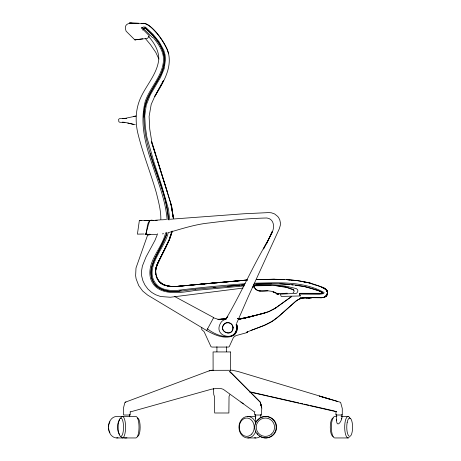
<?xml version="1.0" encoding="UTF-8"?>
<svg xmlns="http://www.w3.org/2000/svg" width="461" height="461" viewBox="0 0 461 461"><rect width="100%" height="100%" fill="white"/><g stroke="black" fill="none" stroke-linecap="round" stroke-linejoin="round"><path stroke-width="0.69" d="M230.454 370.506L230.488 351.939M300.439 297.299L300.434 297.599L318.712 297.743C322.02 297.915 326.855 297.576 327.46 293.45L326.74 295.34L327.264 293.617M302.577 297.616L321.87 297.679C325.178 297.766 328.486 294.786 327.396 291.34C323.864 285.566 315.278 286.079 309.959 282.962M130.169 414.848L130.215 412.209M201.762 327.512L201.762 329.621L204.09 331.661L210.988 346.707L211.991 347.07L228.362 347.07L229.221 346.707L233.502 337.325L235.923 335.637L246.779 332.658L247.321 331.747L247.038 332.093C257.543 327.454 269.259 324.901 278.023 317.018L294.844 302.036L298.843 299.235M335.862 414.848L336.04 411.379M326.117 296.118L327.212 294.389L327.287 293.173L327.189 294.446C328.935 290.718 324.867 288.021 321.813 287.134L325.627 289.203L325.46 288.932L327.287 291.369L325.31 288.828L326.814 290.442M155.72 273.811L155.703 269.898L156.314 266.844L155.449 271.748L156.314 266.844M327.61 292.464L326.74 295.34M261.272 414.848L261.802 408.221L260.148 402.05L229.659 371.284L230.379 372.914M255.584 423.596L255.429 423.982L255.429 414.848M143.838 117.048C143.365 100.821 153.945 87.953 161.045 74.296C164.093 67.56 165.453 60.016 163.667 52.744C160.393 42.81 153.087 34.915 145.405 28.109L143.867 28.133L142.829 30.19M156.55 266.176L157.253 264.182L155.806 268.994L155.449 272.088C156.388 277.096 158.417 282.605 163.534 284.725M151.358 268.458C149.998 274.75 151.974 281.602 156.561 286.137C167.389 295.075 182.763 290.401 195.28 289.306M143.901 234.004L137.413 234.142L139.343 220.646L141.158 220.531M341.664 414.652C343.848 418.473 336.57 430.211 336.513 419.614M166.894 232.24C163.851 248.179 147.082 262.004 151.997 279.13C155.685 290.286 169.003 292.631 179.237 291.231M166.836 232.874L166.427 234.943L154.147 260.286L151.45 267.801M165.614 232.776C162.232 248.272 146.788 261.07 150.413 277.839C155.853 297.063 180.136 292.862 195.101 290.43L244.134 285.912M141.948 27.464L141.763 28.3L141.919 27.453M255.475 418.323L255.613 417.689M255.429 423.947C255.452 419.579 262.119 419.216 260.713 414.854M155.806 268.994L157.823 263.104L168.905 240.849L172.103 231.07M155.772 269.161L157.299 264.141M169.867 238.562L172.155 231.209L169.763 237.743M156.527 266.239L168.818 240.365M327.212 294.389L327.546 293.432M155.853 268.751C160.053 255.722 168.922 244.658 172.137 231.22L168.576 241.166L157.489 263.513M236.81 322.988L248.208 296.792L279.383 228.593L280.403 224.997L280.432 222.894L279.787 219.914L278.772 217.863L277.752 216.463L274.623 213.95L271.391 212.798L268.642 212.596L243.621 213.789L170.305 219.229M149.739 234.764L147.699 234.874L135.989 268.014L135.632 275.73L136.104 278.778L138.703 285.584L142.662 291.012L147.658 295.098L206.655 330.52L213.668 317.571L174.633 296.504M157.633 233.773L154.977 240.36L146.068 256.869L142.391 266.009L141.51 271.166L141.66 275.995L142.87 280.691L144.973 285.088L147.918 289.059L151.606 292.36L155.605 294.729L160.537 296.504L170.368 297.253L242.976 288.09M168.167 232.909C164.421 249.263 140.812 270.987 158.659 286.581C163.96 290.234 170.668 290.747 176.909 290.436C199.59 287.612 222.346 285.468 245.137 283.734M229.803 394.662L229.036 396.495L228.881 412.993L214.682 412.993L214.526 396.495L213.76 394.662L213.478 388.295M166.709 245.604L157.357 263.819L157.881 262.983M271.886 232.943L266.689 243.385L272.197 231.589L271.091 234.176C274.883 228.869 274.842 218.963 266.856 217.995C247.643 218.37 228.506 220.514 209.455 222.928C196.461 224.184 184.002 228.097 171.538 231.699L172.645 231.37L168.374 232.626M271.852 232.989L263.462 249.009L267.138 242.071C252.346 267.167 240.694 293.997 225.948 319.081L227.82 316.206L225.999 318.614M159.996 86.87L154.602 96.689C163.136 82.888 173.906 65.992 167.176 49.241C162.105 39.974 155.005 27.326 144.673 23.476C138.865 24.087 121.531 19.241 126.118 31.181L134.843 39.877L147.503 38.378L149.358 35.883L142.201 28.57A1.101 1.078 -78.3 0 1 142.328 27.585L143.59 26.974L145.411 27.124L153.04 34.281L159.178 41.842L163.764 50.232L165.044 54.75L165.511 59.417L164.162 68.764L160.422 77.615L150.309 94.845L146.252 105.01L144.737 115.918L145.319 126.654L146.892 137.292L153.836 161.632L161.609 185.535L168.53 209.346L169.706 219.897M160.67 85.642L161.344 84.415M162.024 83.187L163.373 80.733L154.521 96.943L151.191 104.428L149.105 116.46L149.75 129.12L151.738 141.441L171.573 205.917L173.399 218.266L170.95 204.263L173.399 218.266L171.573 205.917L158.918 165.522M326.624 295.005L327.373 294.072L326.434 295.778L324.158 297.276L326.434 295.778L325.12 296.878M153.156 220.375C146.287 218.151 147.687 230.373 145.739 233.923L146.298 234.39L149.986 234.47M311.757 297.466L311.123 297.962C305.309 297.397 298.595 297.679 294.464 302.462L279.228 315.998L271.932 321.45L264.626 325.282L250.974 330.439M212.452 370.125L209.496 370.719L125.386 402.171L124.833 402.678L123.444 408.175L123.709 414.848M311.809 297.466L311.348 297.927L306.329 297.927L306.784 297.466M234.591 334.617L232.817 335.458M209.138 371.036L209.496 370.719M233.9 335.245L235.064 334.098A9.531 9.531 0 0 0 237.092 325.581L236.407 323.68M149.923 234.171L148.891 234.868L147.699 234.874M306.329 297.927L306.917 297.466M274.704 308.663L291.485 296.596L274.704 308.663L268.867 311.59L255.901 315.324L238.187 319.444M150.465 220.375L149.767 220.842L148.477 224.374L146.022 233.548L146.754 234.407L150.096 234.274M149.669 220.531L152.165 220.375M275.488 308.098L276.491 307.481L268.867 311.59L264.845 313.031M125.15 402.309L125.916 401.952M324.158 297.276L325.892 296.308M152.407 220.375L144.391 220.491M247.73 331.776L246.791 332.479L247.286 332.029M293.138 292.781L294.055 291.64L294.112 290.678L293.369 289.462L285.561 286.921L275.263 285.44L258.166 285.399M299.46 298.947L303.096 298.002M254.916 411.696L254.414 411.886L240.878 402.021M239.449 319.219L264.816 313.059L244.399 318.102L247.021 317.496M299.5 298.935L302.347 298.1L310.046 297.962M213.552 317.785L217.765 319.219L221.776 319.657A556.571 556.571 0 0 1 223.827 319.536M300.52 298.561L301.874 298.215M135.989 116.068L124.85 118.425L122.344 118.586L126.314 118.494L119.722 118.586L118.61 119.284L118.852 121.773L119.866 122.292L124.124 122.361M240.169 319.098L255.867 315.399M244.399 318.102L251.228 316.615L243.126 318.395M245.287 317.894L248.554 317.145M245.627 317.836L247.367 317.462M221.136 319.75L225.988 318.747M142.691 38.833L134.843 39.877M255.117 285.509L254.057 286.206L254.19 287.474L256.039 289.629L258.834 290.954L268.077 290.851L271.523 291.277L277.32 293.743L287.336 293.202M133.338 116.437L135.822 116.063M162.405 233.865L163.597 233.692M277.194 294.158L279.107 294.037L276.813 294.13L277.516 294.112M213.789 287.399L215.201 287.232M247.499 317.387L247.949 317.335M260.5 415.027L261.093 415.027L254.916 415.027M147.134 234.084L144.99 234.321L146.754 234.372M221.776 319.657L226.08 319.208M227.238 286.218L244.555 284.76M168.553 286.206L174.079 286.656L247.436 280.029M195.205 289.266L240.06 285.215M247.528 280.04L174.079 286.656C163.597 286.875 155.098 281.377 155.703 269.898M252.207 287.076L253.596 286.949M221.182 282.195L174.079 286.656L168.738 286.148L173.492 286.656L180.228 286.379L177.479 286.506M204.742 283.855L174.079 286.656L176.119 286.563M206.165 283.722L209.732 283.4M211.155 283.267L214.722 282.945M216.146 282.812L246.808 280.098M199.584 284.258L245.379 280.138M218.243 319.3L226.443 318.632M160.44 219.897L155.576 220.208M241.495 285.117L244.365 284.933M255.838 284.189L271.425 283.809M166.294 219.569L161.367 219.851M139.343 220.646L148.505 220.444M277.908 293.79L278.594 293.749M253.268 285.371L271.978 284.742L279.741 285.267L286.898 286.385L296.383 288.626L297.524 289.664A2.536 2.507 10.4 0 1 297.846 291.133L297.034 292.879L296.285 293.34L280.351 294.176L281.175 296.377L281.521 296.423L300.439 295.956M256.351 279.55L274.583 279.239L284.57 279.596M134.531 23.338L138.456 23.546L129.432 23.062L130.815 23.24M253.544 284.253C276.185 283.233 300.053 282.783 321.277 291.894C321.807 292.009 322.521 292.522 322.06 293.098A0.651 0.645 0 0 1 321.622 293.34L300.439 293.305C299.068 292.873 299.074 295.662 300.439 295.213C299.137 295.57 299.114 292.937 300.439 293.357L321.847 293.334A0.692 0.68 15 0 0 322.13 293.104A0.599 0.594 16.2 0 0 322.21 292.579L319.479 291.11M217.961 319.548L219.39 319.485M237.905 318.597L241.466 318.424M243.598 318.326L245.736 318.223L237.772 318.522M256.829 279.608L274.583 279.239L263.191 279.591M179.727 290.77L181.156 290.707M238.118 318.47L245.073 318.176M210.85 370.39L212.55 370.316M135.257 39.813L135.868 39.79M237.836 318.505L245.667 318.194M238.095 318.505L245.719 318.223M342.154 414.992L336.069 415.027M254.115 286.644C256.183 292.516 263.202 291.006 267.927 290.73M254.363 283.238C277.499 282.685 303.344 280.824 324.106 292.574L323.651 293.611L319.502 294.239L300.445 294.106M212.613 370.327L230.949 370.287M123.9 415.027L129.99 415.027L129.432 415.021M255.158 285.797L270.884 285.566M156.705 234.39L150.551 234.407M129.432 23.062L132.013 23.05M148.402 234.401L149.762 234.401M230.391 351.939L213.074 351.939L213.109 370.506M247.713 416.462L255.867 416.462M336.87 416.462L334.767 416.462A10.747 3.411 90 0 0 331.35 427.203A10.747 3.411 90 0 0 334.767 437.95L348.101 437.95M341.082 416.462L348.101 416.462M116.696 437.95L135.874 437.95A10.747 3.158 -90 0 0 139.026 427.203A10.747 3.158 -90 0 0 135.874 416.462L116.696 416.462A10.747 8.281 -90 0 0 108.439 428.05A10.747 8.281 -90 0 0 117.993 437.817M247.713 437.95L255.867 437.95M259.779 279.366L284.984 279.452C298.884 280.409 313.284 282.426 325.627 289.203L324.083 288.171L325.627 289.203M279.862 283.843L289.652 284.65M153.997 220.514L157.218 220.548M307.936 297.927L309.527 297.962M218.485 319.663L219.811 319.704M286.713 279.671L297.743 280.651M141.354 23.453C146.707 22.324 150.315 26.49 153.68 29.913C160.278 36.65 166.104 44.59 168.565 53.804M124.931 122.459L122.442 122.292L124.597 122.321L122.442 122.292L126.285 122.684L135.298 124.701M291.744 284.91L293.138 285.088M295.23 285.353L297.322 285.613M298.716 285.791L304.295 286.488L318.626 290.684M275.989 285.762L286.909 287.531L293.3 289.894L293.553 290.407M286.448 279.55L289.917 280.052M291.3 280.253L293.38 280.559M303.782 282.069L310.017 282.973L297.547 280.622M173.492 286.656C168.513 286.166 163.061 285.474 159.425 281.631M231.468 370.108L237.813 371.433L340.604 402.338L342.281 408.486L342.275 414.848M166.928 285.912L170.27 286.483L163.822 284.91L165.309 285.457M152.914 220.375L153.98 220.594M133.73 124.441L127.818 123.047M146.437 234.401L145.82 234.079M257.353 290.338L260.211 290.989M263.168 394.823L268.36 396.005M269.639 396.293L274.698 397.445M275.332 397.589L286.973 400.229M333.695 410.82L310.184 405.49M251.066 392.081L262.516 394.674M287.658 400.384L296.826 402.465M297.495 402.614L298.832 402.914M300.169 403.219L302.842 403.824M304.174 404.13L305.51 404.43M306.179 404.579L308.847 405.184M249.366 391.913L336.501 411.782L334.381 410.976M331.517 399.693L319.254 396.068L337.51 401.439M164.104 285.007L165.799 285.549M163.822 284.91L165.689 285.509M277.522 293.674L273.655 291.825M322.066 287.376L325.074 288.828L323.38 287.854M273.073 291.738L275.108 292.81M161.096 283.434L163.28 284.616M130.158 411.379L130.446 411.886L211.236 389.263L215.552 388.554L221.165 388.617L223.274 389.303L243.327 403.813M160.659 283.037L161.828 283.872L160.797 282.887M324.648 288.453L326.382 290.044M148.563 36.407C154.112 42.764 158.999 50.577 158.78 59.336C157.282 73.967 146.177 85.204 140.438 98.245C135.292 109.891 135.073 123.006 138.329 135.194C143.267 154.787 150.891 173.567 156.406 192.992C158.544 201.774 161.027 210.642 160.843 219.759M158.849 281.423L159.662 282.224M158.809 281.377L159.65 282.207M230.949 372.765L260.148 402.05M145.515 38.684L150.476 44.625L155.755 52.358L158.889 59.014M341.388 418.121L341.664 418.876M327.287 291.369L325.72 289.11L326.313 290.205M326.088 289.422L327.35 291.876L327.085 290.632L327.27 292.044M158.152 280.38L157.166 278.882L157.702 279.798M157.011 278.444L157.645 279.648M207.594 328.785L207.698 329.085C213.818 333.631 221.217 337.026 228.984 336.657A8.851 8.851 0 0 0 236.522 329.592L236.689 327.598A8.851 8.851 0 0 0 236.084 324.665M156.072 275.989L156.694 277.845M150.096 153.115C156.002 175.33 167.113 196.651 168.328 219.909M167.476 192.335L151.415 141.562L152.487 144.984M152.914 146.356L155.703 155.253M156.135 156.625L158.492 164.156M236.579 324.262L237.369 327.581M327.345 291.871L326.861 290.28L327.218 292.182M327.039 290.816L327.356 291.951M206.77 330.312L206.862 330.646C214.186 334.761 223.452 339.037 231.918 336.271A9.329 9.329 0 0 0 236.706 324.982M253.953 286.898L254.04 287.209M155.536 272.053L155.87 273.292M261.687 407.489L260.298 402.263L261.733 407.985L260.43 402.47M236.245 325.189C239.887 343.076 210.642 337.487 221.292 321.997A8.92 8.915 0 0 1 225.371 319.392M155.593 272.958L155.755 274.312M167.101 219.482C163.903 179.675 134.71 142.27 145.255 101.426C150.28 86.553 163.903 74.774 163.505 58.27C163.05 50.422 158.227 43.858 153.542 37.906L152.239 37.301L143.774 28.766L143.988 28.109L145.382 28.138C154.21 36.142 163.303 45.841 164.525 58.253C164.986 71.974 155.461 82.761 149.485 94.309C142.288 106.843 143.498 121.618 145.584 135.327C150.903 164.041 166.496 190.416 168.507 219.695M254.622 412.278L254.737 414.848M336.374 414.508L336.374 420.53M255.342 414.779L255.342 417.954M226.628 346.724L226.628 351.737M216.924 346.724L216.924 351.737M129.679 414.543L129.679 416.577M129.558 414.652L129.558 416.761M255.855 431.156A10.747 8.753 90 0 1 242.567 435.899A10.747 8.753 90 0 1 242.129 418.928A10.747 8.753 90 0 1 255.636 422.633M260.442 436.365A10.747 8.753 -90 0 1 254.495 437.817M109.92 432.602A9.18 7.076 -90 0 1 109.107 430.712M108.917 430.044A9.18 7.076 -90 0 1 108.594 427.923M108.594 426.488A9.18 7.076 -90 0 1 108.917 424.368M109.107 423.699A9.18 7.076 -90 0 1 109.92 421.809M126.954 437.817A10.747 8.281 -90 0 1 124.366 437.817M119.624 434.556A10.747 8.281 -90 0 1 119.624 419.85M120.569 418.513A10.747 3.158 90 0 1 124.695 419.74A10.747 3.158 90 0 1 124.908 433.824A10.747 3.158 90 0 1 120.845 436.509M137.453 418.029A9.18 2.697 -90 0 1 140.144 427.203A9.18 2.697 -90 0 1 137.453 436.383M333.199 436.383A9.18 2.916 -90 0 1 330.283 427.203A9.18 2.916 -90 0 1 333.199 418.029M265.893 416.462A10.747 10.741 -90 0 1 276.104 430.528A10.747 10.741 -90 0 1 259.578 435.899M258.062 434.556A10.747 10.741 -90 0 1 257.203 433.519M260.713 417.793A10.747 10.741 -90 0 1 265.225 416.485M349.156 437.426A10.747 3.411 -90 0 1 344.73 425.526A10.747 3.411 -90 0 1 350.112 418.513M233.018 327.88C232.534 337.164 218.526 332.07 223.729 324.711A5.215 5.163 6.1 0 1 226.524 322.85C229.664 321.922 233.139 324.579 233.018 327.88M233.082 327.201L232.845 329.54C230.402 337.072 218.877 330.981 223.562 324.786C226.109 320.908 232.678 322.602 233.082 327.201M326.446 295.743L324.089 297.293L320.942 297.783L324.089 297.293L326.446 295.743M225.026 319.018L220.756 319.185L225.008 319.024M260.851 414.848L260.851 414.848M124.228 122.349L122.442 122.292L124.228 122.349M251.758 434.026A9.18 7.48 -90 0 0 249.067 418.479A9.18 7.48 -90 0 0 239.438 429.116A9.18 7.48 -90 0 0 251.758 434.026M118.512 422.616A9.18 2.697 90 0 0 120.845 436.383A9.18 2.697 90 0 0 123.179 422.616A9.18 2.697 90 0 0 118.512 422.616M272.635 435.19A10.747 10.741 -90 0 0 268.769 416.986A10.747 10.741 -90 0 0 254.945 429.439A10.747 10.741 -90 0 0 272.635 435.19M271.535 434.026A9.18 9.174 -90 0 0 268.233 418.479A9.18 9.174 -90 0 0 256.425 429.116A9.18 9.174 -90 0 0 271.535 434.026M347.145 422.616A9.18 2.916 90 0 0 349.668 436.383A9.18 2.916 90 0 0 352.192 422.616A9.18 2.916 90 0 0 347.145 422.616"/></g></svg>
